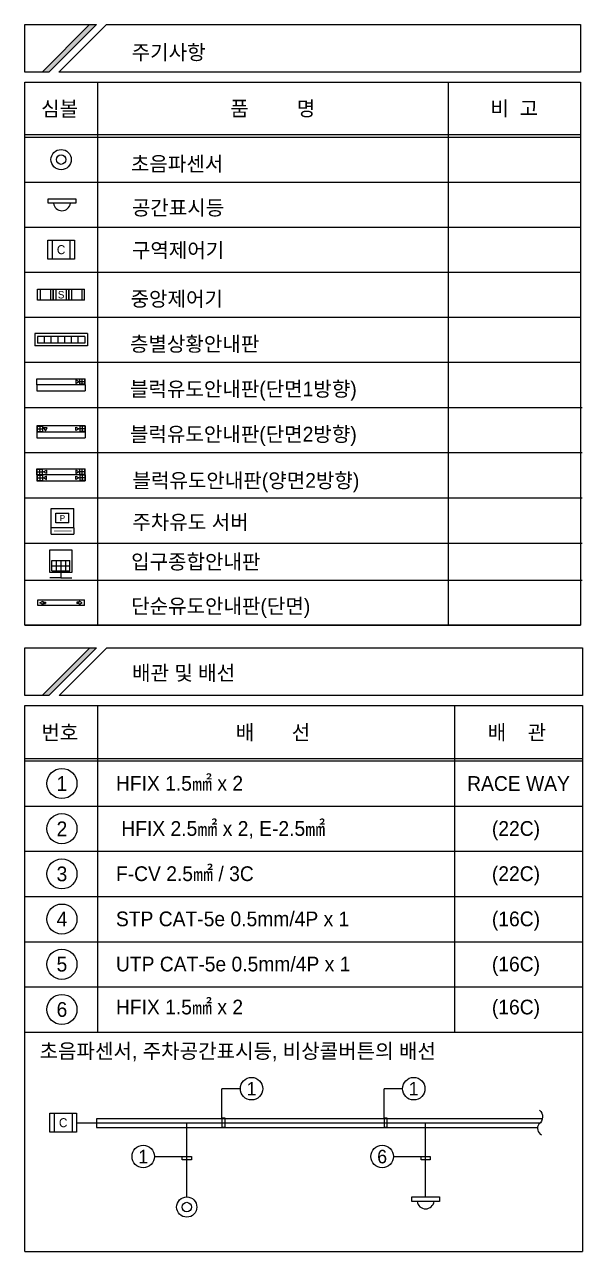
# Model space of a CAD drawing. Header units: millimetres. Extents: x 288060 to 516747, y 88437 to 208575.
# Drawn here: x 482650 to 516747, y 133597 to 208575 of the extents above; entities that cross this region are included whole.
import ezdxf
from ezdxf.enums import TextEntityAlignment as Align

# ---------------------------------------------------------------- set-up
doc = ezdxf.new("R2010")
doc.units = ezdxf.units.MM
doc.header["$LTSCALE"] = 300
for name, color, linetype in [('E-TEXT', 6, 'Continuous'), ('e-text-box', 7, 'Continuous'), ('e-tray', 11, 'Continuous'), ('유도관제-TEXT', 7, 'Continuous'), ('유도관제-단순유도등(양면)', 2, 'Continuous'), ('유도관제-블럭유도등 단면(2방향)', 2, 'Continuous'), ('유도등', 40, 'Continuous')]:
    doc.layers.add(name, color=color, linetype=linetype)
doc.styles.add('GHS', font='Dotum.ttf', dxfattribs={"width": 0.85})
doc.styles.add('굴림', font='Gulim.ttf')
doc.styles.add('돋움', font='Dotum.ttf')

# ---------------------------------------------------------------- blocks, each defined once
blk = doc.blocks.new('블럭유도등 단면(2방향)')
at = {"layer": '유도관제-블럭유도등 단면(2방향)'}
for p, q in [((1076, 269), (-1076, 269)), ((-1076, 269), (-1076, 0)), ((-1076, 0), (1076, 0)), ((-1076, 0), (-1076, -269)), ((-1057, 249), (-1057, 20)), ((-1057, 249), (-827, 249)), ((-1057, 135), (-827, 135)), ((-1057, 20), (-827, 20)), ((-942, 249), (-942, 20)), ((-827, 249), (-827, 20)), ((-618, 180), (-775, 180)), ((-775, 180), (-697, 44)), ((-697, 44), (-618, 180)), ((651, 56), (651, 213)), ((651, 213), (787, 135)), ((787, 135), (651, 56)), ((1057, 249), (827, 249)), ((827, 249), (827, 20)), ((1057, 135), (827, 135)), ((1057, 20), (827, 20)), ((942, 249), (942, 20)), ((1057, 249), (1057, 20)), ((1076, 269), (1076, 0)), ((1076, 0), (1076, -269)), ((-1076, -269), (1076, -269))]:
    blk.add_line(p, q, dxfattribs=at)
blk = doc.blocks.new('A$C30E346DD')
at = {"layer": '유도등', "ltscale": 0.1}
for p, q in [((197, 701), (197, 1760)), ((197, 1760), (197, 1760)), ((197, 1760), (2042, 1760)), ((197, 1760), (1120, 1760)), ((658, 1760), (658, 701)), ((1120, 1760), (1120, 701)), ((1581, 1760), (1581, 701)), ((2042, 701), (2042, 1760)), ((1123, 0), (0, 0)), ((197, 1230), (2042, 1230)), ((197, 701), (2042, 701)), ((1123, 528), (1123, 0)), ((1123, 0), (2245, 0))]:
    blk.add_line(p, q, dxfattribs=at)
blk.add_lwpolyline([(0, 2839), (2245, 2839), (2245, 528), (0, 528)], close=True, dxfattribs=at)

msp = doc.modelspace()

# ---------------------------------------------------------------- linework, layer by layer
at = {"layer": 'e-text-box'}
for p, q in [((482667, 208575), (487041, 208575)), ((482667, 205671), (482667, 208575)), ((483727, 205671), (486630, 208575)), ((487041, 208575), (484137, 205671)), ((484137, 205671), (482667, 205671)), ((487100, 205060), (487100, 171863)), ((508537, 205060), (508537, 171863)), ((516621, 205060), (516621, 171863)), ((482667, 201849), (516621, 201849)), ((482667, 201696), (516621, 201696)), ((482667, 198944), (516621, 198944)), ((482667, 198944), (516621, 198944)), ((482667, 198944), (516621, 198944)), ((482667, 196193), (516621, 196193)), ((482667, 196193), (516621, 196193)), ((482667, 193441), (516621, 193441)), ((482667, 190689), (516621, 190689)), ((482667, 187937), (516621, 187937)), ((482650, 185175), (516730, 185175)), ((482650, 185175), (516730, 185175)), ((482650, 182413), (516730, 182413)), ((482650, 179651), (516730, 179651)), ((482650, 176889), (516730, 176889)), ((482650, 174615), (516730, 174615)), ((482667, 174615), (516621, 174615)), ((482667, 171863), (516621, 171863)), ((516621, 171863), (482667, 171863)), ((482667, 171863), (516621, 171863)), ((482667, 171863), (516621, 171863)), ((483731, 167565), (486645, 170480)), ((487117, 166951), (487117, 147003)), ((508930, 166951), (508930, 147003)), ((516747, 166951), (516747, 133597)), ((482667, 163729), (516747, 163729)), ((482667, 163575), (516747, 163575)), ((482667, 160813), (516747, 160813)), ((482667, 158051), (516747, 158051)), ((482667, 155289), (516747, 155289)), ((482667, 152527), (516747, 152527)), ((482667, 149765), (516747, 149765)), ((482667, 147003), (516747, 147003)), ((495839, 143544), (494714, 143544)), ((494714, 141745), (494714, 143544)), ((505746, 143544), (504621, 143544)), ((504621, 141745), (504621, 143544)), ((490595, 139395), (492283, 139395)), ((505192, 139395), (506880, 139395)), ((482667, 133597), (516747, 133597)), ((482667, 133597), (516747, 133597)), ((482667, 133597), (516747, 133597))]:
    msp.add_line(p, q, dxfattribs=at)
for points in [[(484753, 205671), (487657, 208575), (516621, 208575), (516621, 205671)], [(482667, 167565), (482667, 170480), (487057, 170480), (484143, 167565)], [(484761, 167565), (487675, 170480), (516747, 170480), (516747, 167565)]]:
    msp.add_lwpolyline(points, close=True, dxfattribs=at)
for points in [[(482667, 171863), (482667, 205060), (516621, 205060)], [(482667, 133597), (482667, 166951), (516747, 166951)]]:
    msp.add_lwpolyline(points, dxfattribs=at)
at = {"layer": 'e-text-box', "elevation": 0}
for points in [[(494714, 141745), (494714, 141185), (494911, 141185), (494911, 141745)], [(504621, 141745), (504621, 141185), (504818, 141185), (504818, 141745)], [(492283, 139395), (492844, 139395), (492844, 139198), (492283, 139198)], [(506880, 139395), (507441, 139395), (507441, 139198), (506880, 139198)]]:
    msp.add_lwpolyline(points, close=True, dxfattribs=at)
at = {"layer": 'e-text-box'}
for centre, radius in [((484935, 162194), 921), ((484935, 159432), 921), ((484935, 156670), 921), ((484935, 153908), 921), ((484935, 151146), 921), ((484935, 148384), 921), ((496527, 143544), 688), ((506434, 143544), 688), ((489907, 139395), 688), ((504504, 139395), 688)]:
    msp.add_circle(centre, radius, dxfattribs=at)
for points in [[(486630, 208575), (487041, 208575), (483727, 205671), (484137, 205671)], [(486645, 170480), (487057, 170480), (483731, 167565), (484143, 167565)]]:
    msp.add_solid(points, dxfattribs=at)
at = {"layer": 'e-tray'}
for p, q in [((514294, 141694), (487058, 141694)), ((487058, 141694), (487058, 141177)), ((487058, 141177), (514000, 141177))]:
    msp.add_line(p, q, dxfattribs=at)
at = {"layer": 'e-tray', "elevation": 0}
msp.add_lwpolyline([(514116, 142238, -0.493554), (514080, 141383, 0.454628), (514242, 140719, -0.737042)], format="xyb", dxfattribs=at)
at = {"layer": '유도관제-TEXT', "color": 2}
for p, q in [((484067, 195398), (485700, 195398)), ((484067, 194235), (484067, 195398)), ((484339, 195398), (484339, 194235)), ((485428, 195398), (485428, 194235)), ((485700, 195398), (485700, 194235)), ((485700, 194235), (484067, 194235)), ((483446, 192406), (484404, 192406)), ((483446, 191724), (483446, 192406)), ((483606, 192406), (483606, 191724)), ((484245, 192406), (484245, 191724)), ((484404, 192406), (484404, 191724)), ((484404, 192406), (485363, 192406)), ((484404, 191724), (484404, 192406)), ((484564, 192406), (484564, 191724)), ((485203, 192406), (485203, 191724)), ((485363, 192406), (485363, 191724)), ((485363, 192406), (486321, 192406)), ((485363, 191724), (485363, 192406)), ((485522, 192406), (485522, 191724)), ((486161, 192406), (486161, 191724)), ((486321, 191724), (486321, 192406)), ((484404, 191724), (483446, 191724)), ((485363, 191724), (484404, 191724)), ((486321, 191724), (485363, 191724)), ((486493, 189684), (483274, 189684)), ((483274, 189684), (483274, 188941)), ((486328, 189519), (483439, 189519)), ((483439, 189519), (483439, 189106)), ((486328, 189106), (483439, 189106)), ((483852, 189519), (483852, 189106)), ((484264, 189519), (484264, 189106)), ((484677, 189519), (484677, 189106)), ((485090, 189519), (485090, 189106)), ((485503, 189519), (485503, 189106)), ((485915, 189519), (485915, 189106)), ((486328, 189519), (486328, 189106)), ((486493, 189684), (486493, 188941)), ((486493, 188941), (483274, 188941)), ((483402, 186931), (486365, 186931)), ((483402, 186561), (483402, 186931)), ((485967, 186746), (485779, 186854)), ((485779, 186854), (485779, 186638)), ((485779, 186638), (485967, 186746)), ((486338, 186904), (486022, 186904)), ((486022, 186588), (486022, 186904)), ((486338, 186746), (486022, 186746)), ((486180, 186588), (486180, 186904)), ((486338, 186588), (486338, 186904)), ((486365, 186561), (486365, 186931)), ((486365, 186561), (483402, 186561)), ((483402, 186561), (483402, 186191)), ((483402, 186191), (486365, 186191)), ((486338, 186588), (486022, 186588)), ((486365, 186561), (486365, 186191)), ((483402, 181427), (486365, 181427)), ((483402, 181057), (483402, 181427)), ((486365, 181057), (483402, 181057)), ((483402, 181057), (483402, 180687)), ((483429, 181084), (483429, 181400)), ((483429, 181400), (483745, 181400)), ((483429, 181242), (483745, 181242)), ((483429, 181084), (483745, 181084)), ((483429, 181030), (483429, 180714)), ((483429, 181030), (483745, 181030)), ((483429, 180872), (483745, 180872)), ((483429, 180714), (483745, 180714)), ((483587, 181084), (483587, 181400)), ((483587, 181030), (483587, 180714)), ((483745, 181084), (483745, 181400)), ((483745, 181030), (483745, 180714)), ((483800, 181242), (483988, 181351)), ((483988, 181134), (483800, 181242)), ((483988, 180980), (483800, 180872)), ((483800, 180872), (483988, 180764)), ((483988, 181351), (483988, 181134)), ((483988, 180764), (483988, 180980)), ((485967, 181242), (485779, 181351)), ((485779, 181351), (485779, 181134)), ((485779, 181134), (485967, 181242)), ((485779, 180764), (485779, 180980)), ((485779, 180980), (485967, 180872)), ((485967, 180872), (485779, 180764)), ((486338, 181400), (486022, 181400)), ((486022, 181084), (486022, 181400)), ((486338, 181242), (486022, 181242)), ((486338, 181084), (486022, 181084)), ((486338, 181030), (486022, 181030)), ((486022, 181030), (486022, 180714)), ((486338, 180872), (486022, 180872)), ((486338, 180714), (486022, 180714)), ((486180, 181084), (486180, 181400)), ((486180, 181030), (486180, 180714)), ((486338, 181084), (486338, 181400)), ((486338, 181030), (486338, 180714)), ((486365, 181057), (486365, 181427)), ((486365, 181057), (486365, 180687)), ((483402, 180687), (486365, 180687)), ((484274, 177423), (484274, 179005)), ((484571, 178708), (485362, 178708)), ((484571, 178115), (484571, 178708)), ((485362, 178115), (485362, 178708)), ((485658, 177819), (485658, 179005)), ((485362, 178115), (484571, 178115)), ((485658, 177819), (485658, 177423)), ((484196, 142047), (485829, 142047)), ((484196, 140884), (484196, 142047)), ((484468, 142047), (484468, 140884)), ((485557, 142047), (485557, 140884)), ((485829, 142047), (485829, 140884)), ((485829, 140884), (484196, 140884))]:
    msp.add_line(p, q, dxfattribs=at)
at = {"layer": '유도관제-TEXT', "color": 4}
for p, q in [((485829, 141465), (514172, 141465)), ((492563, 136930), (492563, 141465)), ((507160, 136930), (507160, 141465))]:
    msp.add_line(p, q, dxfattribs=at)
at = {"layer": '유도관제-TEXT', "color": 2}
for points in [[(485788, 197654), (484086, 197654), (484086, 197929), (485788, 197929), (485788, 197654)], [(484274, 179005), (484571, 179005), (485658, 179005)], [(485658, 177819), (484571, 177819), (484274, 177819)], [(484274, 177423), (484571, 177423), (485658, 177423)]]:
    msp.add_lwpolyline(points, dxfattribs=at)
at = {"layer": '유도관제-TEXT', "color": 2, "const_width": 39.5}
msp.add_lwpolyline([(485524, 177621), (484453, 177621)], dxfattribs=at)
at = {"layer": '유도관제-TEXT', "color": 2, "elevation": 0}
msp.add_lwpolyline([(508011, 136655), (506309, 136655), (506309, 136930), (508011, 136930), (508011, 136655)], dxfattribs=at)
at = {"layer": '유도관제-TEXT', "color": 2}
for centre, radius in [((484884, 200320), 619), ((484884, 200320), 289), ((492563, 136311), 619), ((492563, 136311), 289)]:
    msp.add_circle(centre, radius, dxfattribs=at)
for centre in [(484937, 197720), (507160, 136721)]:
    msp.add_arc(centre, 522, 187.26043, 352.73957, dxfattribs=at)
at = {"layer": '유도관제-단순유도등(양면)'}
for p, q in [((483462, 173419), (486305, 173419)), ((483462, 173063), (483462, 173419)), ((483591, 173241), (483771, 173345)), ((483771, 173137), (483591, 173241)), ((483771, 173345), (483771, 173280)), ((483771, 173280), (483927, 173280)), ((483771, 173201), (483771, 173137)), ((483771, 173201), (483927, 173201)), ((483927, 173280), (483927, 173201)), ((485996, 173280), (485840, 173280)), ((485840, 173280), (485840, 173201)), ((485996, 173201), (485840, 173201)), ((486176, 173241), (485996, 173345)), ((485996, 173345), (485996, 173280)), ((485996, 173137), (486176, 173241)), ((485996, 173201), (485996, 173137)), ((486305, 173063), (486305, 173419)), ((486305, 173063), (483462, 173063))]:
    msp.add_line(p, q, dxfattribs=at)

# ---------------------------------------------------------------- block references
at = {"layer": '유도관제-TEXT', "color": 2, "xscale": 1.375951223389523, "yscale": 1.375951223389523, "zscale": 1.375951223389523}
msp.add_blockref('블럭유도등 단면(2방향)', (484884, 183687), dxfattribs=at)
at = {"layer": '유도관제-TEXT', "ltscale": 0.1, "xscale": 0.6054185169311687, "yscale": 0.6054185391813992, "zscale": 0.6054185387941361}
msp.add_blockref('A$C30E346DD', (484191, 174760, 0), dxfattribs=at)

# ---------------------------------------------------------------- texts
at = {"layer": 'E-TEXT', "lineweight": 0, "style": '돋움', "width": 1}
for s, p in [('주기사항', (489196, 206428)), ('초음파센서', (489152, 199614)), ('공간표시등', (489208, 196931)), ('구역제어기', (489208, 194333)), ('중앙제어기', (489129, 191359)), ('층별상황안내판', (489091, 188607)), ('블럭유도안내판(단면1방향)', (489091, 185855)), ('블럭유도안내판(단면2방향)', (489091, 183093)), ('블럭유도안내판(양면2방향)', (489246, 180265)), ('주차유도 서버', (489241, 177716)), ('입구종합안내판', (489163, 175296)), ('단순유도안내판(단면)', (489163, 172588)), ('배관 및 배선', (489220, 168499)), ('HFIX 1.5㎟ x 2', (488235, 161757)), (' HFIX 2.5㎟ x 2, E-2.5㎟', (488235, 158995)), ('(22C)', (511212, 158995)), ('F-CV 2.5㎟ / 3C', (488235, 156233)), ('(22C)', (511212, 156233)), ('STP CAT-5e 0.5mm/4P x 1', (488235, 153471)), ('(16C)', (511212, 153471)), ('UTP CAT-5e 0.5mm/4P x 1', (488235, 150710)), ('(16C)', (511212, 150710)), ('HFIX 1.5㎟ x 2', (488235, 148083)), ('(16C)', (511212, 148083)), ('초음파센서, 주차공간표시등, 비상콜버튼의 배선', (483569, 145393))]:
    msp.add_text(s, height=900, dxfattribs=at).set_placement(p)
for s, p in [('심볼', (484796, 203442)), ('품         명', (497819, 203455)), ('비  고', (512579, 203455)), ('번호', (484804, 165327)), ('배       선', (497837, 165327)), ('배    관', (512740, 165327)), ('1', (484935, 162194)), ('RACE WAY', (512838, 162194)), ('2', (484935, 159432)), ('3', (484935, 156670)), ('4', (484935, 153908)), ('5', (484935, 151146)), ('6', (484935, 148384))]:
    msp.add_text(s, height=900, dxfattribs=at).set_placement(p, align=Align.MIDDLE)
at = {"layer": 'E-TEXT', "style": 'GHS'}
for s, p in [('1', (496527, 143544)), ('1', (506434, 143544)), ('1', (489907, 139395)), ('6', (504504, 139395))]:
    msp.add_text(s, height=826, dxfattribs=at).set_placement(p, align=Align.MIDDLE)
at = {"layer": '유도관제-TEXT', "color": 2, "style": 'GHS'}
for s, height, p in [('C', 550, (484884, 194817)), ('S', 459, (484884, 192065)), ('C', 550, (485012, 141465))]:
    msp.add_text(s, height=height, dxfattribs=at).set_placement(p, align=Align.MIDDLE_CENTER)
at = {"layer": '유도관제-TEXT', "color": 2, "style": '굴림'}
msp.add_text('P', height=367, rotation=0, dxfattribs=at).set_placement((484966, 178412), align=Align.MIDDLE_CENTER)

doc.saveas('drawing.dxf')
